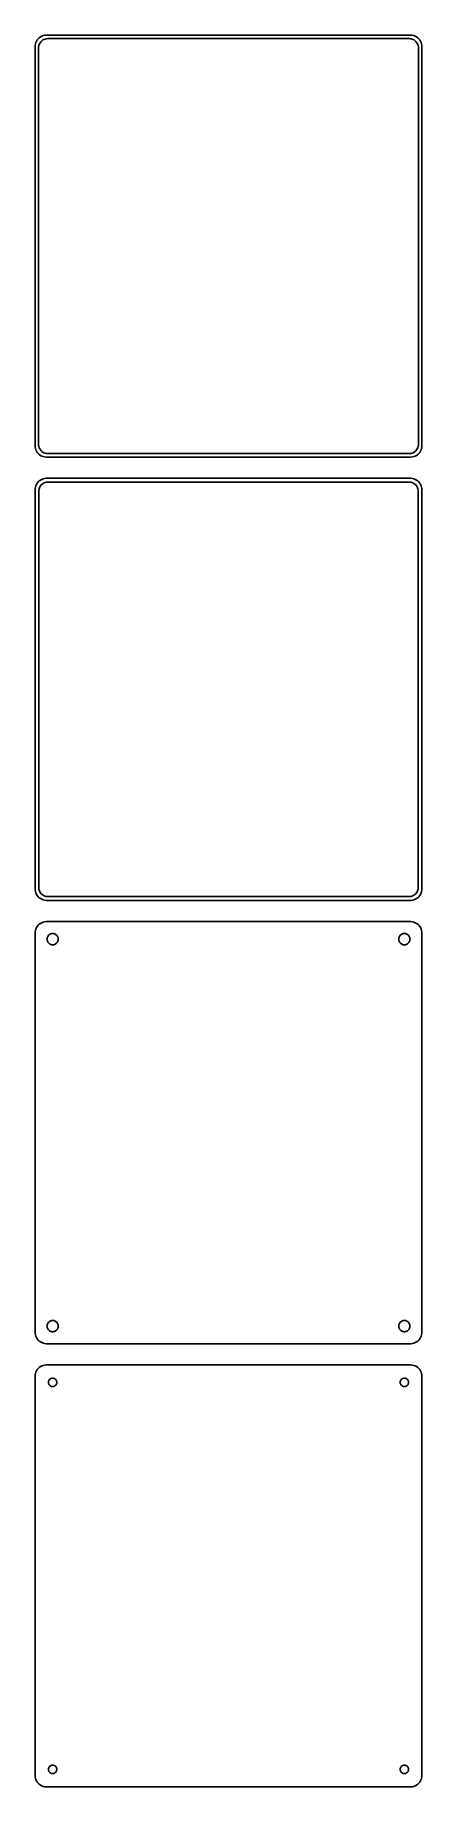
# Model space of a CAD drawing. Header units: metres. Extents: x -82 to 82, y 477 to 1224.
import ezdxf

# ---------------------------------------------------------------- set-up
doc = ezdxf.new("R2010")
doc.units = ezdxf.units.M

msp = doc.modelspace()

# ---------------------------------------------------------------- linework, layer by layer
for p, q in [((-82.4606, 1219.63), (-82.5, 1219)), ((-82.5, 1219), (-82.5, 1049)), ((-82.3429, 1220.24), (-82.4606, 1219.63)), ((-82.1489, 1220.84), (-82.3429, 1220.24)), ((-81.8815, 1221.41), (-82.1489, 1220.84)), ((-81.5451, 1221.94), (-81.8815, 1221.41)), ((-81.1448, 1222.42), (-81.5451, 1221.94)), ((-80.6871, 1222.85), (-81.1448, 1222.42)), ((-81, 1218.5), (-80.9685, 1219)), ((-81, 1049.5), (-81, 1218.5)), ((-80.9685, 1219), (-80.8743, 1219.49)), ((-80.8743, 1219.49), (-80.7191, 1219.97)), ((-80.7191, 1219.97), (-80.5052, 1220.43)), ((-80.1791, 1223.22), (-80.6871, 1222.85)), ((-80.5052, 1220.43), (-80.2361, 1220.85)), ((-80.2361, 1220.85), (-79.9159, 1221.24)), ((-79.6289, 1223.52), (-80.1791, 1223.22)), ((-79.9159, 1221.24), (-79.5497, 1221.58)), ((-79.0451, 1223.76), (-79.6289, 1223.52)), ((-79.5497, 1221.58), (-79.1433, 1221.88)), ((-79.1433, 1221.88), (-78.7031, 1222.12)), ((-78.4369, 1223.91), (-79.0451, 1223.76)), ((-78.7031, 1222.12), (-78.2361, 1222.3)), ((-77.8139, 1223.99), (-78.4369, 1223.91)), ((-78.2361, 1222.3), (-77.7495, 1222.43)), ((77.8139, 1223.99), (-77.8139, 1223.99)), ((-77.7495, 1222.43), (-77.2512, 1222.49)), ((-77.2512, 1222.49), (77.2512, 1222.49)), ((77.2512, 1222.49), (77.7495, 1222.43)), ((77.7495, 1222.43), (78.2361, 1222.3)), ((78.4369, 1223.91), (77.8139, 1223.99)), ((78.2361, 1222.3), (78.7031, 1222.12)), ((79.0451, 1223.76), (78.4369, 1223.91)), ((78.7031, 1222.12), (79.1433, 1221.88)), ((79.6289, 1223.52), (79.0451, 1223.76)), ((79.1433, 1221.88), (79.5497, 1221.58)), ((79.5497, 1221.58), (79.9159, 1221.24)), ((80.1791, 1223.22), (79.6289, 1223.52)), ((79.9159, 1221.24), (80.2361, 1220.85)), ((80.6871, 1222.85), (80.1791, 1223.22)), ((80.2361, 1220.85), (80.5052, 1220.43)), ((80.5052, 1220.43), (80.7191, 1219.97)), ((81.1448, 1222.42), (80.6871, 1222.85)), ((80.7191, 1219.97), (80.8743, 1219.49)), ((80.8743, 1219.49), (80.9685, 1219)), ((80.9685, 1219), (81, 1218.5)), ((81, 1218.5), (81, 1049.5)), ((81.5451, 1221.94), (81.1448, 1222.42)), ((81.8815, 1221.41), (81.5451, 1221.94)), ((82.1489, 1220.84), (81.8815, 1221.41)), ((82.3429, 1220.24), (82.1489, 1220.84)), ((82.4606, 1219.63), (82.3429, 1220.24)), ((82.5, 1219), (82.4606, 1219.63)), ((82.5, 1049), (82.5, 1219)), ((-82.5, 1049), (-82.4606, 1048.37)), ((-82.4606, 1048.37), (-82.3429, 1047.76)), ((-82.3429, 1047.76), (-82.1489, 1047.16)), ((-82.1489, 1047.16), (-81.8815, 1046.59)), ((-81.8815, 1046.59), (-81.5451, 1046.06)), ((-81.5451, 1046.06), (-81.1448, 1045.58)), ((-80.9685, 1049), (-81, 1049.5)), ((-80.8743, 1048.51), (-80.9685, 1049)), ((-80.7191, 1048.03), (-80.8743, 1048.51)), ((-80.5052, 1047.57), (-80.7191, 1048.03)), ((-80.2361, 1047.15), (-80.5052, 1047.57)), ((-79.9159, 1046.76), (-80.2361, 1047.15)), ((-79.5497, 1046.42), (-79.9159, 1046.76)), ((-79.1433, 1046.12), (-79.5497, 1046.42)), ((-78.7031, 1045.88), (-79.1433, 1046.12)), ((-78.2361, 1045.7), (-78.7031, 1045.88)), ((78.7031, 1045.88), (78.2361, 1045.7)), ((79.1433, 1046.12), (78.7031, 1045.88)), ((79.5497, 1046.42), (79.1433, 1046.12)), ((79.9159, 1046.76), (79.5497, 1046.42)), ((80.2361, 1047.15), (79.9159, 1046.76)), ((80.5052, 1047.57), (80.2361, 1047.15)), ((80.7191, 1048.03), (80.5052, 1047.57)), ((80.8743, 1048.51), (80.7191, 1048.03)), ((80.9685, 1049), (80.8743, 1048.51)), ((81, 1049.5), (80.9685, 1049)), ((81.1448, 1045.58), (81.5451, 1046.06)), ((81.5451, 1046.06), (81.8815, 1046.59)), ((81.8815, 1046.59), (82.1489, 1047.16)), ((82.1489, 1047.16), (82.3429, 1047.76)), ((82.3429, 1047.76), (82.4606, 1048.37)), ((82.4606, 1048.37), (82.5, 1049)), ((-81.1448, 1045.58), (-80.6871, 1045.15)), ((-80.6871, 1045.15), (-80.1791, 1044.78)), ((-80.1791, 1044.78), (-79.6289, 1044.48)), ((-79.6289, 1044.48), (-79.0451, 1044.24)), ((-79.0451, 1044.24), (-78.4369, 1044.09)), ((-78.4369, 1044.09), (-77.8139, 1044.01)), ((-77.7495, 1045.57), (-78.2361, 1045.7)), ((-77.8139, 1044.01), (77.8139, 1044.01)), ((-77.2512, 1045.51), (-77.7495, 1045.57)), ((77.2512, 1045.51), (-77.2512, 1045.51)), ((77.7495, 1045.57), (77.2512, 1045.51)), ((78.2361, 1045.7), (77.7495, 1045.57)), ((77.8139, 1044.01), (78.4369, 1044.09)), ((78.4369, 1044.09), (79.0451, 1044.24)), ((79.0451, 1044.24), (79.6289, 1044.48)), ((79.6289, 1044.48), (80.1791, 1044.78)), ((80.1791, 1044.78), (80.6871, 1045.15)), ((80.6871, 1045.15), (81.1448, 1045.58)), ((-82.3429, 1031.24), (-82.4606, 1030.63)), ((-82.1489, 1031.84), (-82.3429, 1031.24)), ((-81.8815, 1032.41), (-82.1489, 1031.84)), ((-81.5451, 1032.94), (-81.8815, 1032.41)), ((-81.1448, 1033.42), (-81.5451, 1032.94)), ((-80.6871, 1033.85), (-81.1448, 1033.42)), ((-80.751, 1030.46), (-80.6007, 1030.93)), ((-80.1791, 1034.22), (-80.6871, 1033.85)), ((-80.6007, 1030.93), (-80.3936, 1031.37)), ((-80.3936, 1031.37), (-80.133, 1031.78)), ((-79.6289, 1034.52), (-80.1791, 1034.22)), ((-80.133, 1031.78), (-79.823, 1032.15)), ((-79.823, 1032.15), (-79.4685, 1032.48)), ((-79.0451, 1034.76), (-79.6289, 1034.52)), ((-79.4685, 1032.48), (-79.0751, 1032.77)), ((-79.0751, 1032.77), (-78.6489, 1033)), ((-78.4369, 1034.91), (-79.0451, 1034.76)), ((-78.6489, 1033), (-78.1967, 1033.18)), ((-77.8139, 1034.99), (-78.4369, 1034.91)), ((-78.1967, 1033.18), (-77.7256, 1033.3)), ((77.8139, 1034.99), (-77.8139, 1034.99)), ((-77.7256, 1033.3), (-77.2432, 1033.36)), ((-77.2432, 1033.36), (77.2432, 1033.36)), ((77.2432, 1033.36), (77.7256, 1033.3)), ((77.7256, 1033.3), (78.1967, 1033.18)), ((78.4369, 1034.91), (77.8139, 1034.99)), ((78.1967, 1033.18), (78.6489, 1033)), ((79.0451, 1034.76), (78.4369, 1034.91)), ((78.6489, 1033), (79.0751, 1032.77)), ((79.6289, 1034.52), (79.0451, 1034.76)), ((79.0751, 1032.77), (79.4685, 1032.48)), ((79.4685, 1032.48), (79.823, 1032.15)), ((80.1791, 1034.22), (79.6289, 1034.52)), ((79.823, 1032.15), (80.133, 1031.78)), ((80.133, 1031.78), (80.3936, 1031.37)), ((80.6871, 1033.85), (80.1791, 1034.22)), ((80.3936, 1031.37), (80.6007, 1030.93)), ((80.6007, 1030.93), (80.751, 1030.46)), ((81.1448, 1033.42), (80.6871, 1033.85)), ((81.5451, 1032.94), (81.1448, 1033.42)), ((81.8815, 1032.41), (81.5451, 1032.94)), ((82.1489, 1031.84), (81.8815, 1032.41)), ((82.3429, 1031.24), (82.1489, 1031.84)), ((82.4606, 1030.63), (82.3429, 1031.24)), ((-82.4606, 1030.63), (-82.5, 1030)), ((-82.5, 1030), (-82.5, 860)), ((-80.8726, 1029.5), (-80.8421, 1029.99)), ((-80.8726, 860.5), (-80.8726, 1029.5)), ((-80.8421, 1029.99), (-80.751, 1030.46)), ((80.751, 1030.46), (80.8421, 1029.99)), ((80.8421, 1029.99), (80.8726, 1029.5)), ((80.8726, 1029.5), (80.8726, 860.5)), ((82.5, 1030), (82.4606, 1030.63)), ((82.5, 860), (82.5, 1030)), ((-82.5, 860), (-82.4606, 859.373)), ((-82.4606, 859.373), (-82.3429, 858.757)), ((-80.8421, 860.015), (-80.8726, 860.5)), ((-80.751, 859.537), (-80.8421, 860.015)), ((-80.6007, 859.074), (-80.751, 859.537)), ((-80.3936, 858.634), (-80.6007, 859.074)), ((80.6007, 859.074), (80.3936, 858.634)), ((80.751, 859.537), (80.6007, 859.074)), ((80.8421, 860.015), (80.751, 859.537)), ((80.8726, 860.5), (80.8421, 860.015)), ((82.3429, 858.757), (82.4606, 859.373)), ((82.4606, 859.373), (82.5, 860)), ((-82.3429, 858.757), (-82.1489, 858.159)), ((-82.1489, 858.159), (-81.8815, 857.591)), ((-81.8815, 857.591), (-81.5451, 857.061)), ((-81.5451, 857.061), (-81.1448, 856.577)), ((-81.1448, 856.577), (-80.6871, 856.147)), ((-80.6871, 856.147), (-80.1791, 855.778)), ((-80.133, 858.224), (-80.3936, 858.634)), ((-80.1791, 855.778), (-79.6289, 855.476)), ((-79.823, 857.849), (-80.133, 858.224)), ((-79.4685, 857.516), (-79.823, 857.849)), ((-79.6289, 855.476), (-79.0451, 855.245)), ((-79.0751, 857.23), (-79.4685, 857.516)), ((-78.6489, 856.996), (-79.0751, 857.23)), ((-79.0451, 855.245), (-78.4369, 855.089)), ((-78.1967, 856.817), (-78.6489, 856.996)), ((-78.4369, 855.089), (-77.8139, 855.01)), ((-77.7256, 856.696), (-78.1967, 856.817)), ((-77.8139, 855.01), (77.8139, 855.01)), ((-77.2432, 856.635), (-77.7256, 856.696)), ((77.2432, 856.635), (-77.2432, 856.635)), ((77.7256, 856.696), (77.2432, 856.635)), ((78.1967, 856.817), (77.7256, 856.696)), ((77.8139, 855.01), (78.4369, 855.089)), ((78.6489, 856.996), (78.1967, 856.817)), ((78.4369, 855.089), (79.0451, 855.245)), ((79.0751, 857.23), (78.6489, 856.996)), ((79.0451, 855.245), (79.6289, 855.476)), ((79.4685, 857.516), (79.0751, 857.23)), ((79.823, 857.849), (79.4685, 857.516)), ((79.6289, 855.476), (80.1791, 855.778)), ((80.133, 858.224), (79.823, 857.849)), ((80.3936, 858.634), (80.133, 858.224)), ((80.1791, 855.778), (80.6871, 856.147)), ((80.6871, 856.147), (81.1448, 856.577)), ((81.1448, 856.577), (81.5451, 857.061)), ((81.5451, 857.061), (81.8815, 857.591)), ((81.8815, 857.591), (82.1489, 858.159)), ((82.1489, 858.159), (82.3429, 858.757)), ((-81.1448, 844.423), (-81.5451, 843.939)), ((-80.6871, 844.853), (-81.1448, 844.423)), ((-80.1791, 845.222), (-80.6871, 844.853)), ((-79.6289, 845.524), (-80.1791, 845.222)), ((-79.0451, 845.755), (-79.6289, 845.524)), ((-78.4369, 845.911), (-79.0451, 845.755)), ((-77.8139, 845.99), (-78.4369, 845.911)), ((77.8139, 845.99), (-77.8139, 845.99)), ((78.4369, 845.911), (77.8139, 845.99)), ((79.0451, 845.755), (78.4369, 845.911)), ((79.6289, 845.524), (79.0451, 845.755)), ((80.1791, 845.222), (79.6289, 845.524)), ((80.6871, 844.853), (80.1791, 845.222)), ((81.1448, 844.423), (80.6871, 844.853)), ((81.5451, 843.939), (81.1448, 844.423)), ((-82.4606, 841.627), (-82.5, 841)), ((-82.5, 841), (-82.5, 671)), ((-82.3429, 842.243), (-82.4606, 841.627)), ((-82.1489, 842.841), (-82.3429, 842.243)), ((-81.8815, 843.409), (-82.1489, 842.841)), ((-81.5451, 843.939), (-81.8815, 843.409)), ((-77.4, 838.5), (-77.3811, 838.801)), ((-77.3811, 838.199), (-77.4, 838.5)), ((-77.3811, 838.801), (-77.3246, 839.097)), ((-77.3246, 837.903), (-77.3811, 838.199)), ((-77.3246, 839.097), (-77.2315, 839.383)), ((-77.2315, 837.617), (-77.3246, 837.903)), ((-77.2315, 839.383), (-77.1031, 839.656)), ((-77.1031, 837.344), (-77.2315, 837.617)), ((-77.1031, 839.656), (-76.9416, 839.911)), ((-76.9416, 837.089), (-77.1031, 837.344)), ((-76.9416, 839.911), (-76.7495, 840.143)), ((-76.7495, 836.857), (-76.9416, 837.089)), ((-76.7495, 840.143), (-76.5298, 840.349)), ((-76.5298, 836.651), (-76.7495, 836.857)), ((-76.5298, 840.349), (-76.286, 840.526)), ((-76.286, 836.474), (-76.5298, 836.651)), ((-76.286, 840.526), (-76.0219, 840.672)), ((-76.0219, 840.672), (-75.7416, 840.783)), ((-75.7416, 840.783), (-75.4497, 840.857)), ((-75.4497, 840.857), (-75.1507, 840.895)), ((-75.1507, 840.895), (-74.8493, 840.895)), ((-74.8493, 840.895), (-74.5503, 840.857)), ((-74.5503, 840.857), (-74.2584, 840.783)), ((-74.2584, 840.783), (-73.9781, 840.672)), ((-73.9781, 840.672), (-73.714, 840.526)), ((-73.714, 840.526), (-73.4702, 840.349)), ((-73.4702, 836.651), (-73.714, 836.474)), ((-73.4702, 840.349), (-73.2505, 840.143)), ((-73.2505, 836.857), (-73.4702, 836.651)), ((-73.2505, 840.143), (-73.0583, 839.911)), ((-73.0583, 837.089), (-73.2505, 836.857)), ((-73.0583, 839.911), (-72.8969, 839.656)), ((-72.8969, 837.344), (-73.0583, 837.089)), ((-72.8969, 839.656), (-72.7685, 839.383)), ((-72.7685, 837.617), (-72.8969, 837.344)), ((-72.7685, 839.383), (-72.6754, 839.097)), ((-72.6754, 837.903), (-72.7685, 837.617)), ((-72.6754, 839.097), (-72.6189, 838.801)), ((-72.6189, 838.199), (-72.6754, 837.903)), ((-72.6189, 838.801), (-72.6, 838.5)), ((-72.6, 838.5), (-72.6189, 838.199)), ((72.6, 838.5), (72.6189, 838.801)), ((72.6189, 838.199), (72.6, 838.5)), ((72.6189, 838.801), (72.6754, 839.097)), ((72.6754, 837.903), (72.6189, 838.199)), ((72.6754, 839.097), (72.7685, 839.383)), ((72.7685, 837.617), (72.6754, 837.903)), ((72.7685, 839.383), (72.8969, 839.656)), ((72.8969, 837.344), (72.7685, 837.617)), ((72.8969, 839.656), (73.0583, 839.911)), ((73.0583, 837.089), (72.8969, 837.344)), ((73.0583, 839.911), (73.2505, 840.143)), ((73.2505, 836.857), (73.0583, 837.089)), ((73.2505, 840.143), (73.4702, 840.349)), ((73.4702, 836.651), (73.2505, 836.857)), ((73.4702, 840.349), (73.714, 840.526)), ((73.714, 836.474), (73.4702, 836.651)), ((73.714, 840.526), (73.9781, 840.672)), ((73.9781, 840.672), (74.2584, 840.783)), ((74.2584, 840.783), (74.5503, 840.857)), ((74.5503, 840.857), (74.8493, 840.895)), ((74.8493, 840.895), (75.1507, 840.895)), ((75.1507, 840.895), (75.4497, 840.857)), ((75.4497, 840.857), (75.7416, 840.783)), ((75.7416, 840.783), (76.0219, 840.672)), ((76.0219, 840.672), (76.286, 840.526)), ((76.286, 840.526), (76.5298, 840.349)), ((76.5298, 836.651), (76.286, 836.474)), ((76.5298, 840.349), (76.7495, 840.143)), ((76.7495, 836.857), (76.5298, 836.651)), ((76.7495, 840.143), (76.9416, 839.911)), ((76.9416, 837.089), (76.7495, 836.857)), ((76.9416, 839.911), (77.1031, 839.656)), ((77.1031, 837.344), (76.9416, 837.089)), ((77.1031, 839.656), (77.2315, 839.383)), ((77.2315, 837.617), (77.1031, 837.344)), ((77.2315, 839.383), (77.3246, 839.097)), ((77.3246, 837.903), (77.2315, 837.617)), ((77.3246, 839.097), (77.3811, 838.801)), ((77.3811, 838.199), (77.3246, 837.903)), ((77.3811, 838.801), (77.4, 838.5)), ((77.4, 838.5), (77.3811, 838.199)), ((81.8815, 843.409), (81.5451, 843.939)), ((82.1489, 842.841), (81.8815, 843.409)), ((82.3429, 842.243), (82.1489, 842.841)), ((82.4606, 841.627), (82.3429, 842.243)), ((82.5, 841), (82.4606, 841.627)), ((82.5, 671), (82.5, 841)), ((-76.0219, 836.328), (-76.286, 836.474)), ((-75.7416, 836.217), (-76.0219, 836.328)), ((-75.4497, 836.143), (-75.7416, 836.217)), ((-75.1507, 836.105), (-75.4497, 836.143)), ((-74.8493, 836.105), (-75.1507, 836.105)), ((-74.5503, 836.143), (-74.8493, 836.105)), ((-74.2584, 836.217), (-74.5503, 836.143)), ((-73.9781, 836.328), (-74.2584, 836.217)), ((-73.714, 836.474), (-73.9781, 836.328)), ((73.9781, 836.328), (73.714, 836.474)), ((74.2584, 836.217), (73.9781, 836.328)), ((74.5503, 836.143), (74.2584, 836.217)), ((74.8493, 836.105), (74.5503, 836.143)), ((75.1507, 836.105), (74.8493, 836.105)), ((75.4497, 836.143), (75.1507, 836.105)), ((75.7416, 836.217), (75.4497, 836.143)), ((76.0219, 836.328), (75.7416, 836.217)), ((76.286, 836.474), (76.0219, 836.328)), ((-77.4, 673.5), (-77.3811, 673.801)), ((-77.3811, 673.199), (-77.4, 673.5)), ((-77.3811, 673.801), (-77.3246, 674.097)), ((-77.3246, 672.903), (-77.3811, 673.199)), ((-77.3246, 674.097), (-77.2315, 674.383)), ((-77.2315, 672.617), (-77.3246, 672.903)), ((-77.2315, 674.383), (-77.1031, 674.656)), ((-77.1031, 672.344), (-77.2315, 672.617)), ((-77.1031, 674.656), (-76.9416, 674.911)), ((-76.9416, 672.089), (-77.1031, 672.344)), ((-76.9416, 674.911), (-76.7495, 675.143)), ((-76.7495, 675.143), (-76.5298, 675.349)), ((-76.5298, 675.349), (-76.286, 675.526)), ((-76.286, 675.526), (-76.0219, 675.672)), ((-76.0219, 675.672), (-75.7416, 675.783)), ((-75.7416, 675.783), (-75.4497, 675.857)), ((-75.4497, 675.857), (-75.1507, 675.895)), ((-75.1507, 675.895), (-74.8493, 675.895)), ((-74.8493, 675.895), (-74.5503, 675.857)), ((-74.5503, 675.857), (-74.2584, 675.783)), ((-74.2584, 675.783), (-73.9781, 675.672)), ((-73.9781, 675.672), (-73.714, 675.526)), ((-73.714, 675.526), (-73.4702, 675.349)), ((-73.4702, 675.349), (-73.2505, 675.143)), ((-73.2505, 675.143), (-73.0583, 674.911)), ((-73.0583, 674.911), (-72.8969, 674.656)), ((-72.8969, 672.344), (-73.0583, 672.089)), ((-72.8969, 674.656), (-72.7685, 674.383)), ((-72.7685, 672.617), (-72.8969, 672.344)), ((-72.7685, 674.383), (-72.6754, 674.097)), ((-72.6754, 672.903), (-72.7685, 672.617)), ((-72.6754, 674.097), (-72.6189, 673.801)), ((-72.6189, 673.199), (-72.6754, 672.903)), ((-72.6189, 673.801), (-72.6, 673.5)), ((-72.6, 673.5), (-72.6189, 673.199)), ((72.6, 673.5), (72.6189, 673.801)), ((72.6189, 673.199), (72.6, 673.5)), ((72.6189, 673.801), (72.6754, 674.097)), ((72.6754, 672.903), (72.6189, 673.199)), ((72.6754, 674.097), (72.7685, 674.383)), ((72.7685, 672.617), (72.6754, 672.903)), ((72.7685, 674.383), (72.8969, 674.656)), ((72.8969, 672.344), (72.7685, 672.617)), ((72.8969, 674.656), (73.0583, 674.911)), ((73.0583, 672.089), (72.8969, 672.344)), ((73.0583, 674.911), (73.2505, 675.143)), ((73.2505, 675.143), (73.4702, 675.349)), ((73.4702, 675.349), (73.714, 675.526)), ((73.714, 675.526), (73.9781, 675.672)), ((73.9781, 675.672), (74.2584, 675.783)), ((74.2584, 675.783), (74.5503, 675.857)), ((74.5503, 675.857), (74.8493, 675.895)), ((74.8493, 675.895), (75.1507, 675.895)), ((75.1507, 675.895), (75.4497, 675.857)), ((75.4497, 675.857), (75.7416, 675.783)), ((75.7416, 675.783), (76.0219, 675.672)), ((76.0219, 675.672), (76.286, 675.526)), ((76.286, 675.526), (76.5298, 675.349)), ((76.5298, 675.349), (76.7495, 675.143)), ((76.7495, 675.143), (76.9416, 674.911)), ((76.9416, 674.911), (77.1031, 674.656)), ((77.1031, 672.344), (76.9416, 672.089)), ((77.1031, 674.656), (77.2315, 674.383)), ((77.2315, 672.617), (77.1031, 672.344)), ((77.2315, 674.383), (77.3246, 674.097)), ((77.3246, 672.903), (77.2315, 672.617)), ((77.3246, 674.097), (77.3811, 673.801)), ((77.3811, 673.199), (77.3246, 672.903)), ((77.3811, 673.801), (77.4, 673.5)), ((77.4, 673.5), (77.3811, 673.199)), ((-82.5, 671), (-82.4606, 670.373)), ((-82.4606, 670.373), (-82.3429, 669.757)), ((-82.3429, 669.757), (-82.1489, 669.159)), ((-82.1489, 669.159), (-81.8815, 668.591)), ((-81.8815, 668.591), (-81.5451, 668.061)), ((-81.5451, 668.061), (-81.1448, 667.577)), ((-81.1448, 667.577), (-80.6871, 667.147)), ((-80.6871, 667.147), (-80.1791, 666.778)), ((-80.1791, 666.778), (-79.6289, 666.476)), ((-79.6289, 666.476), (-79.0451, 666.245)), ((-79.0451, 666.245), (-78.4369, 666.089)), ((-78.4369, 666.089), (-77.8139, 666.01)), ((-77.8139, 666.01), (77.8139, 666.01)), ((-76.7495, 671.857), (-76.9416, 672.089)), ((-76.5298, 671.651), (-76.7495, 671.857)), ((-76.286, 671.474), (-76.5298, 671.651)), ((-76.0219, 671.328), (-76.286, 671.474)), ((-75.7416, 671.217), (-76.0219, 671.328)), ((-75.4497, 671.143), (-75.7416, 671.217)), ((-75.1507, 671.105), (-75.4497, 671.143)), ((-74.8493, 671.105), (-75.1507, 671.105)), ((-74.5503, 671.143), (-74.8493, 671.105)), ((-74.2584, 671.217), (-74.5503, 671.143)), ((-73.9781, 671.328), (-74.2584, 671.217)), ((-73.714, 671.474), (-73.9781, 671.328)), ((-73.4702, 671.651), (-73.714, 671.474)), ((-73.2505, 671.857), (-73.4702, 671.651)), ((-73.0583, 672.089), (-73.2505, 671.857)), ((73.2505, 671.857), (73.0583, 672.089)), ((73.4702, 671.651), (73.2505, 671.857)), ((73.714, 671.474), (73.4702, 671.651)), ((73.9781, 671.328), (73.714, 671.474)), ((74.2584, 671.217), (73.9781, 671.328)), ((74.5503, 671.143), (74.2584, 671.217)), ((74.8493, 671.105), (74.5503, 671.143)), ((75.1507, 671.105), (74.8493, 671.105)), ((75.4497, 671.143), (75.1507, 671.105)), ((75.7416, 671.217), (75.4497, 671.143)), ((76.0219, 671.328), (75.7416, 671.217)), ((76.286, 671.474), (76.0219, 671.328)), ((76.5298, 671.651), (76.286, 671.474)), ((76.7495, 671.857), (76.5298, 671.651)), ((76.9416, 672.089), (76.7495, 671.857)), ((77.8139, 666.01), (78.4369, 666.089)), ((78.4369, 666.089), (79.0451, 666.245)), ((79.0451, 666.245), (79.6289, 666.476)), ((79.6289, 666.476), (80.1791, 666.778)), ((80.1791, 666.778), (80.6871, 667.147)), ((80.6871, 667.147), (81.1448, 667.577)), ((81.1448, 667.577), (81.5451, 668.061)), ((81.5451, 668.061), (81.8815, 668.591)), ((81.8815, 668.591), (82.1489, 669.159)), ((82.1489, 669.159), (82.3429, 669.757)), ((82.3429, 669.757), (82.4606, 670.373)), ((82.4606, 670.373), (82.5, 671)), ((-82.4606, 652.627), (-82.5, 652)), ((-82.5, 652), (-82.5, 482)), ((-82.3429, 653.243), (-82.4606, 652.627)), ((-82.1489, 653.841), (-82.3429, 653.243)), ((-81.8815, 654.409), (-82.1489, 653.841)), ((-81.5451, 654.939), (-81.8815, 654.409)), ((-81.1448, 655.423), (-81.5451, 654.939)), ((-80.6871, 655.853), (-81.1448, 655.423)), ((-80.1791, 656.222), (-80.6871, 655.853)), ((-79.6289, 656.524), (-80.1791, 656.222)), ((-79.0451, 656.755), (-79.6289, 656.524)), ((-78.4369, 656.911), (-79.0451, 656.755)), ((-77.8139, 656.99), (-78.4369, 656.911)), ((77.8139, 656.99), (-77.8139, 656.99)), ((-76.7858, 649.726), (-76.7434, 649.948)), ((-76.7434, 649.948), (-76.6736, 650.163)), ((-76.6736, 650.163), (-76.5773, 650.367)), ((-76.5773, 650.367), (-76.4562, 650.558)), ((-76.4562, 650.558), (-76.3121, 650.732)), ((-76.3121, 650.732), (-76.1474, 650.887)), ((-76.1474, 650.887), (-75.9645, 651.02)), ((-75.9645, 651.02), (-75.7664, 651.129)), ((-75.7664, 651.129), (-75.5562, 651.212)), ((-75.5562, 651.212), (-75.3373, 651.268)), ((-75.3373, 651.268), (-75.113, 651.296)), ((-75.113, 651.296), (-74.887, 651.296)), ((-74.887, 651.296), (-74.6627, 651.268)), ((-74.6627, 651.268), (-74.4438, 651.212)), ((-74.4438, 651.212), (-74.2336, 651.129)), ((-74.2336, 651.129), (-74.0355, 651.02)), ((-74.0355, 651.02), (-73.8526, 650.887)), ((-73.8526, 650.887), (-73.6879, 650.732)), ((-73.6879, 650.732), (-73.5438, 650.558)), ((-73.5438, 650.558), (-73.4226, 650.367)), ((-73.4226, 650.367), (-73.3264, 650.163)), ((-73.3264, 650.163), (-73.2565, 649.948)), ((-73.2565, 649.948), (-73.2142, 649.726)), ((73.2142, 649.726), (73.2565, 649.948)), ((73.2565, 649.948), (73.3264, 650.163)), ((73.3264, 650.163), (73.4226, 650.367)), ((73.4226, 650.367), (73.5438, 650.558)), ((73.5438, 650.558), (73.6879, 650.732)), ((73.6879, 650.732), (73.8526, 650.887)), ((73.8526, 650.887), (74.0355, 651.02)), ((74.0355, 651.02), (74.2336, 651.129)), ((74.2336, 651.129), (74.4438, 651.212)), ((74.4438, 651.212), (74.6627, 651.268)), ((74.6627, 651.268), (74.887, 651.296)), ((74.887, 651.296), (75.113, 651.296)), ((75.113, 651.296), (75.3373, 651.268)), ((75.3373, 651.268), (75.5562, 651.212)), ((75.5562, 651.212), (75.7664, 651.129)), ((75.7664, 651.129), (75.9645, 651.02)), ((75.9645, 651.02), (76.1474, 650.887)), ((76.1474, 650.887), (76.3121, 650.732)), ((76.3121, 650.732), (76.4562, 650.558)), ((76.4562, 650.558), (76.5773, 650.367)), ((76.5773, 650.367), (76.6736, 650.163)), ((76.6736, 650.163), (76.7434, 649.948)), ((76.7434, 649.948), (76.7858, 649.726)), ((78.4369, 656.911), (77.8139, 656.99)), ((79.0451, 656.755), (78.4369, 656.911)), ((79.6289, 656.524), (79.0451, 656.755)), ((80.1791, 656.222), (79.6289, 656.524)), ((80.6871, 655.853), (80.1791, 656.222)), ((81.1448, 655.423), (80.6871, 655.853)), ((81.5451, 654.939), (81.1448, 655.423)), ((81.8815, 654.409), (81.5451, 654.939)), ((82.1489, 653.841), (81.8815, 654.409)), ((82.3429, 653.243), (82.1489, 653.841)), ((82.4606, 652.627), (82.3429, 653.243)), ((82.5, 652), (82.4606, 652.627)), ((82.5, 482), (82.5, 652)), ((-76.8, 649.5), (-76.7858, 649.726)), ((-76.7858, 649.274), (-76.8, 649.5)), ((-76.7434, 649.052), (-76.7858, 649.274)), ((-76.6736, 648.837), (-76.7434, 649.052)), ((-76.5773, 648.633), (-76.6736, 648.837)), ((-76.4562, 648.442), (-76.5773, 648.633)), ((-76.3121, 648.268), (-76.4562, 648.442)), ((-76.1474, 648.113), (-76.3121, 648.268)), ((-75.9645, 647.98), (-76.1474, 648.113)), ((-75.7664, 647.871), (-75.9645, 647.98)), ((-75.5562, 647.788), (-75.7664, 647.871)), ((-75.3373, 647.732), (-75.5562, 647.788)), ((-75.113, 647.704), (-75.3373, 647.732)), ((-74.887, 647.704), (-75.113, 647.704)), ((-74.6627, 647.732), (-74.887, 647.704)), ((-74.4438, 647.788), (-74.6627, 647.732)), ((-74.2336, 647.871), (-74.4438, 647.788)), ((-74.0355, 647.98), (-74.2336, 647.871)), ((-73.8526, 648.113), (-74.0355, 647.98)), ((-73.6879, 648.268), (-73.8526, 648.113)), ((-73.5438, 648.442), (-73.6879, 648.268)), ((-73.4226, 648.633), (-73.5438, 648.442)), ((-73.3264, 648.837), (-73.4226, 648.633)), ((-73.2565, 649.052), (-73.3264, 648.837)), ((-73.2142, 649.274), (-73.2565, 649.052)), ((-73.2142, 649.726), (-73.2, 649.5)), ((-73.2, 649.5), (-73.2142, 649.274)), ((73.2, 649.5), (73.2142, 649.726)), ((73.2142, 649.274), (73.2, 649.5)), ((73.2565, 649.052), (73.2142, 649.274)), ((73.3264, 648.837), (73.2565, 649.052)), ((73.4226, 648.633), (73.3264, 648.837)), ((73.5438, 648.442), (73.4226, 648.633)), ((73.6879, 648.268), (73.5438, 648.442)), ((73.8526, 648.113), (73.6879, 648.268)), ((74.0355, 647.98), (73.8526, 648.113)), ((74.2336, 647.871), (74.0355, 647.98)), ((74.4438, 647.788), (74.2336, 647.871)), ((74.6627, 647.732), (74.4438, 647.788)), ((74.887, 647.704), (74.6627, 647.732)), ((75.113, 647.704), (74.887, 647.704)), ((75.3373, 647.732), (75.113, 647.704)), ((75.5562, 647.788), (75.3373, 647.732)), ((75.7664, 647.871), (75.5562, 647.788)), ((75.9645, 647.98), (75.7664, 647.871)), ((76.1474, 648.113), (75.9645, 647.98)), ((76.3121, 648.268), (76.1474, 648.113)), ((76.4562, 648.442), (76.3121, 648.268)), ((76.5773, 648.633), (76.4562, 648.442)), ((76.6736, 648.837), (76.5773, 648.633)), ((76.7434, 649.052), (76.6736, 648.837)), ((76.7858, 649.274), (76.7434, 649.052)), ((76.7858, 649.726), (76.8, 649.5)), ((76.8, 649.5), (76.7858, 649.274)), ((-76.5773, 485.367), (-76.4562, 485.558)), ((-76.4562, 485.558), (-76.3121, 485.732)), ((-76.3121, 485.732), (-76.1474, 485.887)), ((-76.1474, 485.887), (-75.9645, 486.02)), ((-75.9645, 486.02), (-75.7664, 486.129)), ((-75.7664, 486.129), (-75.5562, 486.212)), ((-75.5562, 486.212), (-75.3373, 486.268)), ((-75.3373, 486.268), (-75.113, 486.296)), ((-75.113, 486.296), (-74.887, 486.296)), ((-74.887, 486.296), (-74.6627, 486.268)), ((-74.6627, 486.268), (-74.4438, 486.212)), ((-74.4438, 486.212), (-74.2336, 486.129)), ((-74.2336, 486.129), (-74.0355, 486.02)), ((-74.0355, 486.02), (-73.8526, 485.887)), ((-73.8526, 485.887), (-73.6879, 485.732)), ((-73.6879, 485.732), (-73.5438, 485.558)), ((-73.5438, 485.558), (-73.4226, 485.367)), ((73.4226, 485.367), (73.5438, 485.558)), ((73.5438, 485.558), (73.6879, 485.732)), ((73.6879, 485.732), (73.8526, 485.887)), ((73.8526, 485.887), (74.0355, 486.02)), ((74.0355, 486.02), (74.2336, 486.129)), ((74.2336, 486.129), (74.4438, 486.212)), ((74.4438, 486.212), (74.6627, 486.268)), ((74.6627, 486.268), (74.887, 486.296)), ((74.887, 486.296), (75.113, 486.296)), ((75.113, 486.296), (75.3373, 486.268)), ((75.3373, 486.268), (75.5562, 486.212)), ((75.5562, 486.212), (75.7664, 486.129)), ((75.7664, 486.129), (75.9645, 486.02)), ((75.9645, 486.02), (76.1474, 485.887)), ((76.1474, 485.887), (76.3121, 485.732)), ((76.3121, 485.732), (76.4562, 485.558)), ((76.4562, 485.558), (76.5773, 485.367)), ((-82.5, 482), (-82.4606, 481.373)), ((-82.4606, 481.373), (-82.3429, 480.757)), ((-82.3429, 480.757), (-82.1489, 480.159)), ((-82.1489, 480.159), (-81.8815, 479.591)), ((-81.8815, 479.591), (-81.5451, 479.061)), ((-81.5451, 479.061), (-81.1448, 478.577)), ((-81.1448, 478.577), (-80.6871, 478.147)), ((-80.6871, 478.147), (-80.1791, 477.778)), ((-76.8, 484.5), (-76.7858, 484.726)), ((-76.7858, 484.274), (-76.8, 484.5)), ((-76.7858, 484.726), (-76.7434, 484.948)), ((-76.7434, 484.052), (-76.7858, 484.274)), ((-76.7434, 484.948), (-76.6736, 485.163)), ((-76.6736, 483.837), (-76.7434, 484.052)), ((-76.6736, 485.163), (-76.5773, 485.367)), ((-76.5773, 483.633), (-76.6736, 483.837)), ((-76.4562, 483.442), (-76.5773, 483.633)), ((-76.3121, 483.268), (-76.4562, 483.442)), ((-76.1474, 483.113), (-76.3121, 483.268)), ((-75.9645, 482.98), (-76.1474, 483.113)), ((-75.7664, 482.871), (-75.9645, 482.98)), ((-75.5562, 482.788), (-75.7664, 482.871)), ((-75.3373, 482.732), (-75.5562, 482.788)), ((-75.113, 482.704), (-75.3373, 482.732)), ((-74.887, 482.704), (-75.113, 482.704)), ((-74.6627, 482.732), (-74.887, 482.704)), ((-74.4438, 482.788), (-74.6627, 482.732)), ((-74.2336, 482.871), (-74.4438, 482.788)), ((-74.0355, 482.98), (-74.2336, 482.871)), ((-73.8526, 483.113), (-74.0355, 482.98)), ((-73.6879, 483.268), (-73.8526, 483.113)), ((-73.5438, 483.442), (-73.6879, 483.268)), ((-73.4226, 483.633), (-73.5438, 483.442)), ((-73.4226, 485.367), (-73.3264, 485.163)), ((-73.3264, 483.837), (-73.4226, 483.633)), ((-73.3264, 485.163), (-73.2565, 484.948)), ((-73.2565, 484.052), (-73.3264, 483.837)), ((-73.2565, 484.948), (-73.2142, 484.726)), ((-73.2142, 484.274), (-73.2565, 484.052)), ((-73.2142, 484.726), (-73.2, 484.5)), ((-73.2, 484.5), (-73.2142, 484.274)), ((73.2, 484.5), (73.2142, 484.726)), ((73.2142, 484.274), (73.2, 484.5)), ((73.2142, 484.726), (73.2565, 484.948)), ((73.2565, 484.052), (73.2142, 484.274)), ((73.2565, 484.948), (73.3264, 485.163)), ((73.3264, 483.837), (73.2565, 484.052)), ((73.3264, 485.163), (73.4226, 485.367)), ((73.4226, 483.633), (73.3264, 483.837)), ((73.5438, 483.442), (73.4226, 483.633)), ((73.6879, 483.268), (73.5438, 483.442)), ((73.8526, 483.113), (73.6879, 483.268)), ((74.0355, 482.98), (73.8526, 483.113)), ((74.2336, 482.871), (74.0355, 482.98)), ((74.4438, 482.788), (74.2336, 482.871)), ((74.6627, 482.732), (74.4438, 482.788)), ((74.887, 482.704), (74.6627, 482.732)), ((75.113, 482.704), (74.887, 482.704)), ((75.3373, 482.732), (75.113, 482.704)), ((75.5562, 482.788), (75.3373, 482.732)), ((75.7664, 482.871), (75.5562, 482.788)), ((75.9645, 482.98), (75.7664, 482.871)), ((76.1474, 483.113), (75.9645, 482.98)), ((76.3121, 483.268), (76.1474, 483.113)), ((76.4562, 483.442), (76.3121, 483.268)), ((76.5773, 483.633), (76.4562, 483.442)), ((76.5773, 485.367), (76.6736, 485.163)), ((76.6736, 483.837), (76.5773, 483.633)), ((76.6736, 485.163), (76.7434, 484.948)), ((76.7434, 484.052), (76.6736, 483.837)), ((76.7434, 484.948), (76.7858, 484.726)), ((76.7858, 484.274), (76.7434, 484.052)), ((76.7858, 484.726), (76.8, 484.5)), ((76.8, 484.5), (76.7858, 484.274)), ((80.1791, 477.778), (80.6871, 478.147)), ((80.6871, 478.147), (81.1448, 478.577)), ((81.1448, 478.577), (81.5451, 479.061)), ((81.5451, 479.061), (81.8815, 479.591)), ((81.8815, 479.591), (82.1489, 480.159)), ((82.1489, 480.159), (82.3429, 480.757)), ((82.3429, 480.757), (82.4606, 481.373)), ((82.4606, 481.373), (82.5, 482)), ((-80.1791, 477.778), (-79.6289, 477.476)), ((-79.6289, 477.476), (-79.0451, 477.245)), ((-79.0451, 477.245), (-78.4369, 477.089)), ((-78.4369, 477.089), (-77.8139, 477.01)), ((-77.8139, 477.01), (77.8139, 477.01)), ((77.8139, 477.01), (78.4369, 477.089)), ((78.4369, 477.089), (79.0451, 477.245)), ((79.0451, 477.245), (79.6289, 477.476)), ((79.6289, 477.476), (80.1791, 477.778))]:
    msp.add_line(p, q)

doc.saveas('drawing.dxf')
